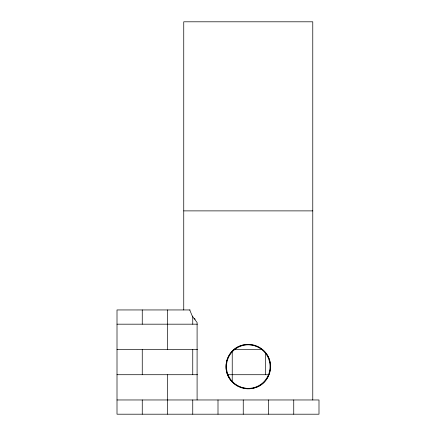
<?xml version="1.0" encoding="UTF-8"?>
<svg xmlns="http://www.w3.org/2000/svg" width="436" height="436" viewBox="0 0 436 436"><rect width="100%" height="100%" fill="white"/><g stroke="black" fill="none" stroke-linecap="round" stroke-linejoin="round"><path stroke-width="0.65" d="M183.747 210.882L312.77 210.882M190.096 309.947L117.006 309.947L117.006 414.2L318.994 414.2L318.994 399.965L117.006 399.965M117.006 324.182L197.404 324.182M117.006 349.465L197.519 349.465M234.279 349.465L262.2 349.465M117.006 374.715L197.519 374.715M227.472 374.715L268.996 374.715M194.401 318.28L195.214 319.337M189.725 309.947L192.39 316.383L197.094 322.515L197.094 399.965M312.77 399.965L312.77 21.8L183.747 21.8L183.747 309.947M293.744 399.965L293.744 414.2M268.494 399.965L268.494 414.2M265.606 352.789L265.606 374.715M243.25 399.965L243.25 414.2M232.235 351.46L232.235 382.023M218 399.965L218 414.2M192.75 316.046L192.75 324.182M192.75 349.465L192.75 374.715M192.75 399.965L192.75 414.2M167.506 309.947L167.506 349.432M167.506 374.715L167.506 414.2M142.256 309.947L142.256 324.182M142.256 349.465L142.256 374.715M142.256 399.965L142.256 414.2M226.775 360.839C219.984 389.223 261.437 400.33 269.748 372.355C276.538 343.971 235.086 332.864 226.775 360.839M237.135 385.86A22.247 22.247 0 0 0 270.505 366.594A22.247 22.247 0 0 0 237.135 347.334A22.247 22.247 0 0 0 237.135 385.86M232.846 382.012A21.8 21.8 0 0 0 269.317 372.24A21.8 21.8 0 0 0 242.618 345.541A21.8 21.8 0 0 0 232.846 382.012"/></g></svg>
